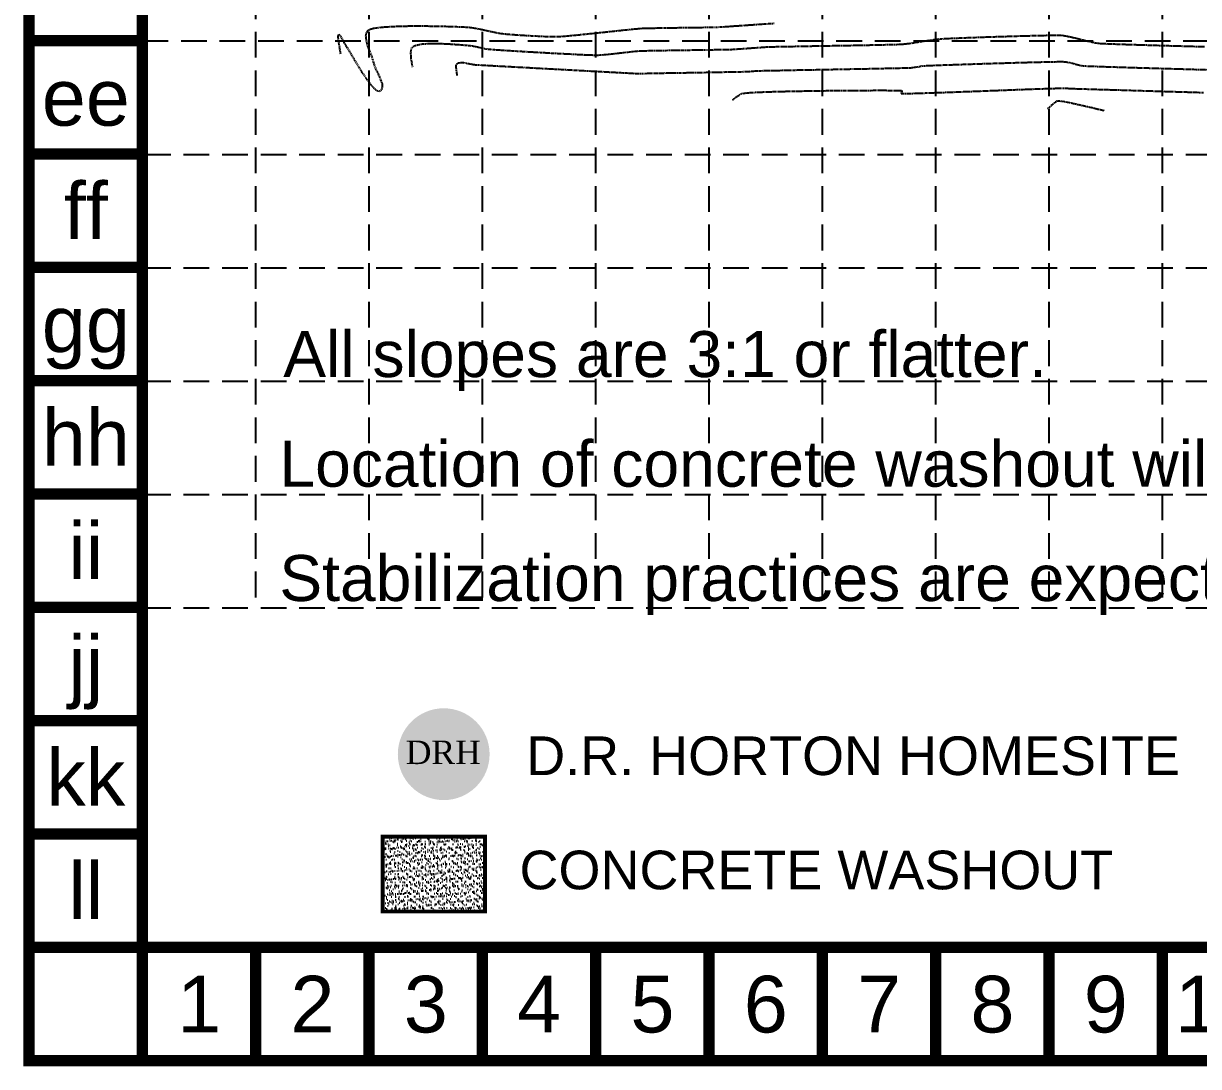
# Model space of a CAD drawing. Header units: inches. Extents: x 7994 to 10114, y 11164 to 12491.
# Drawn here: x 7994.1 to 8337, y 11164.2 to 11468.5 of the extents above; entities that cross this region are included whole.
import ezdxf
from ezdxf.enums import TextEntityAlignment as Align

# ---------------------------------------------------------------- set-up
doc = ezdxf.new("R2010")
doc.units = ezdxf.units.IN
doc.header["$MEASUREMENT"] = 0
doc.linetypes.add('HIDDEN', pattern=[0.375, 0.25, -0.125])
doc.linetypes.add('x4227topo$0$HIDDEN', pattern=[0.375, 0.25, -0.125])
for name, color, linetype in [('BASE', 7, 'Continuous'), ('CONTOURS', 43, 'x4227topo$0$HIDDEN'), ('GRID', 254, 'HIDDEN'), ('LEGEND', 7, 'Continuous'), ('MISC-6', 6, 'Continuous')]:
    doc.layers.add(name, color=color, linetype=linetype)
doc.layers.get('0').freeze()
doc.styles.add('DRHorton', font='dutcheb.ttf')
doc.styles.add("L200'", font='ARIAL.TTF', dxfattribs={"height": 0.001969})
doc.styles.get("Standard").update_dxf_attribs({"font": 'ARIAL.TTF'})

# ---------------------------------------------------------------- blocks, each defined once
blk = doc.blocks.new('DRHorton')
h = blk.add_hatch(color=1)
h.paths.add_polyline_path([(78.7, 25.78, 1), (40.43, 25.78, 1)])
h.paths.add_polyline_path([(42.33, 17.91), (76.5, 17.91), (76.5, 34.87), (42.33, 34.87)], flags=24)
at = {"layer": 'BASE', "color": 176, "style": 'DRHorton'}
blk.add_text('DRH', height=9.814, dxfattribs=at).set_placement((59.39, 21.64), align=Align.CENTER)

msp = doc.modelspace()

# ---------------------------------------------------------------- hatches: boundary and pattern name
at = {"layer": 'BASE'}
h = msp.add_hatch(dxfattribs=at)
h.set_pattern_fill('AR-SAND', color=30, scale=0.872333, style=0)
h.set_pattern_definition([(37.5, (8837.0841, 11144.0286), (-0.0549512, 1.6808323), [0, -1.3259464, 0, -1.4829664, 0, -1.4175414]), (7.5, (8837.084, 11144.0286), (1.543835, 2.4618516), [0, -0.7153132, 0, -1.1950965, 0, -0.457975]), (327.5, (8836.0111, 11144.0286), (2.7165693, 0.0049366), [0, -0.4361666, 0, -1.5701997, 0, -2.049983]), (317.5, (8836.011, 11144.0286), (2.622344, 0.7656255), [0, -0.2180833, 0, -1.0293531, 0, -1.1776498])])
h.paths.add_polyline_path([(8128.78, 11209.45), (8128.78, 11231.26), (8098.91, 11231.26), (8098.91, 11209.45)])

# ---------------------------------------------------------------- linework, layer by layer
at = {"layer": 'BASE', "const_width": 3.31}
for points in [[(7995.74, 11165.85), (10112.54, 11165.85), (10112.54, 12488.85), (7995.74, 12488.85)], [(8028.82, 11198.92), (10079.47, 11198.92), (10079.47, 12455.77), (8028.82, 12455.77)]]:
    msp.add_lwpolyline(points, close=True, dxfattribs=at)
for points in [[(8028.82, 11463.52), (7995.74, 11463.52)], [(8028.82, 11430.45), (7995.74, 11430.45)], [(8028.82, 11397.37), (7995.74, 11397.37)], [(8028.82, 11364.3), (7995.74, 11364.3)], [(8028.82, 11331.22), (7995.74, 11331.22)], [(8028.82, 11298.15), (7995.74, 11298.15)], [(8028.82, 11265.07), (7995.74, 11265.07)], [(8028.82, 11232), (7995.74, 11232)], [(8028.82, 11198.92), (7995.74, 11198.92)], [(8028.82, 11165.85), (8028.82, 11198.92)], [(8061.89, 11165.85), (8061.89, 11198.92)], [(8094.97, 11165.85), (8094.97, 11198.92)], [(8128.04, 11165.85), (8128.04, 11198.92)], [(8161.12, 11165.85), (8161.12, 11198.92)], [(8194.19, 11165.85), (8194.19, 11198.92)], [(8227.27, 11165.85), (8227.27, 11198.92)], [(8260.34, 11165.85), (8260.34, 11198.92)], [(8293.42, 11165.85), (8293.42, 11198.92)], [(8326.49, 11165.85), (8326.49, 11198.92)]]:
    msp.add_lwpolyline(points, dxfattribs=at)
at = {"layer": 'BASE', "color": 30, "const_width": 1.09}
msp.add_lwpolyline([(8098.91, 11209.45), (8128.78, 11209.45), (8128.78, 11231.26), (8098.91, 11231.26)], close=True, dxfattribs=at)
at = {"layer": 'CONTOURS', "color": 43}
for p, q in [((8099.49, 11467.54, 1236), (8101.6, 11467.67, 1236)), ((8101.6, 11467.67, 1236), (8103.92, 11467.76, 1236)), ((8103.92, 11467.76, 1236), (8106.38, 11467.81, 1236)), ((8106.38, 11467.81, 1236), (8108.92, 11467.83, 1236)), ((8108.92, 11467.83, 1236), (8111.48, 11467.82, 1236)), ((8111.48, 11467.82, 1236), (8113.98, 11467.79, 1236)), ((8113.98, 11467.79, 1236), (8116.35, 11467.74, 1236)), ((8116.35, 11467.74, 1236), (8118.54, 11467.69, 1236)), ((8118.54, 11467.69, 1236), (8120.47, 11467.62, 1236)), ((8198.53, 11467.61, 1236), (8199.89, 11467.7, 1236)), ((8199.89, 11467.7, 1236), (8201.45, 11467.81, 1236)), ((8201.45, 11467.81, 1236), (8203.16, 11467.92, 1236)), ((8203.16, 11467.92, 1236), (8204.95, 11468.05, 1236)), ((8204.95, 11468.05, 1236), (8206.77, 11468.18, 1236)), ((8206.77, 11468.18, 1236), (8208.56, 11468.3, 1236)), ((8208.56, 11468.3, 1236), (8210.26, 11468.42, 1236)), ((8210.26, 11468.42, 1236), (8211.82, 11468.52, 1236)), ((8211.82, 11468.52, 1236), (8213.19, 11468.61, 1236)), ((8085.89, 11464.82, 1236), (8085.92, 11465.18, 1236)), ((8085.95, 11464.4, 1236), (8085.89, 11464.82, 1236)), ((8085.92, 11465.18, 1236), (8086.13, 11465.38, 1236)), ((8086, 11464.01, 1236), (8085.95, 11464.4, 1236)), ((8086.13, 11465.38, 1236), (8086.37, 11465.11, 1236)), ((8086.37, 11465.11, 1236), (8086.89, 11464.3, 1236)), ((8086.89, 11464.3, 1236), (8087.62, 11463.06, 1236)), ((8094.05, 11464.76, 1236), (8094.16, 11465.7, 1236)), ((8094.16, 11463.7, 1236), (8094.05, 11464.76, 1236)), ((8094.16, 11465.7, 1236), (8094.56, 11466.48, 1236)), ((8094.56, 11466.48, 1236), (8095.14, 11466.84, 1236)), ((8095.14, 11466.84, 1236), (8096.19, 11467.13, 1236)), ((8096.19, 11467.13, 1236), (8097.67, 11467.36, 1236)), ((8097.67, 11467.36, 1236), (8099.49, 11467.54, 1236)), ((8120.47, 11467.62, 1236), (8122.07, 11467.56, 1236)), ((8122.07, 11467.56, 1236), (8123.28, 11467.5, 1236)), ((8123.28, 11467.5, 1236), (8124.03, 11467.46, 1236)), ((8124.03, 11467.46, 1236), (8124.88, 11467.36, 1236)), ((8124.88, 11467.36, 1236), (8125.82, 11467.21, 1236)), ((8125.82, 11467.21, 1236), (8126.84, 11467.02, 1236)), ((8126.84, 11467.02, 1236), (8127.89, 11466.8, 1236)), ((8127.89, 11466.8, 1236), (8128.97, 11466.56, 1236)), ((8128.97, 11466.56, 1236), (8130.05, 11466.32, 1236)), ((8130.05, 11466.32, 1236), (8131.11, 11466.09, 1236)), ((8131.11, 11466.09, 1236), (8132.12, 11465.88, 1236)), ((8132.12, 11465.88, 1236), (8133.06, 11465.7, 1236)), ((8133.06, 11465.7, 1236), (8133.9, 11465.58, 1236)), ((8133.9, 11465.58, 1236), (8134.72, 11465.49, 1236)), ((8134.72, 11465.49, 1236), (8135.82, 11465.4, 1236)), ((8135.82, 11465.4, 1236), (8137.14, 11465.3, 1236)), ((8137.14, 11465.3, 1236), (8138.63, 11465.19, 1236)), ((8138.63, 11465.19, 1236), (8140.23, 11465.09, 1236)), ((8140.23, 11465.09, 1236), (8141.89, 11465, 1236)), ((8141.89, 11465, 1236), (8143.55, 11464.91, 1236)), ((8143.55, 11464.91, 1236), (8145.15, 11464.83, 1236)), ((8145.15, 11464.83, 1236), (8146.64, 11464.77, 1236)), ((8146.64, 11464.77, 1236), (8147.96, 11464.72, 1236)), ((8147.96, 11464.72, 1236), (8149.06, 11464.7, 1236)), ((8149.06, 11464.7, 1236), (8149.89, 11464.7, 1236)), ((8149.89, 11464.7, 1236), (8150.7, 11464.75, 1236)), ((8150.7, 11464.75, 1236), (8151.94, 11464.85, 1236)), ((8151.94, 11464.85, 1236), (8153.54, 11464.99, 1236)), ((8153.54, 11464.99, 1236), (8155.43, 11465.18, 1236)), ((8155.43, 11465.18, 1236), (8157.53, 11465.39, 1236)), ((8157.53, 11465.39, 1236), (8159.78, 11465.63, 1236)), ((8159.78, 11465.63, 1236), (8162.1, 11465.87, 1236)), ((8162.1, 11465.87, 1236), (8164.42, 11466.12, 1236)), ((8164.42, 11466.12, 1236), (8166.67, 11466.36, 1236)), ((8166.67, 11466.36, 1236), (8168.77, 11466.58, 1236)), ((8168.77, 11466.58, 1236), (8170.66, 11466.78, 1236)), ((8170.66, 11466.78, 1236), (8172.26, 11466.94, 1236)), ((8172.26, 11466.94, 1236), (8173.5, 11467.05, 1236)), ((8173.5, 11467.05, 1236), (8174.31, 11467.12, 1236)), ((8174.31, 11467.12, 1236), (8175.09, 11467.15, 1236)), ((8175.09, 11467.15, 1236), (8176.25, 11467.18, 1236)), ((8176.25, 11467.18, 1236), (8177.72, 11467.21, 1236)), ((8177.72, 11467.21, 1236), (8179.43, 11467.24, 1236)), ((8179.43, 11467.24, 1236), (8181.34, 11467.27, 1236)), ((8181.34, 11467.27, 1236), (8183.37, 11467.3, 1236)), ((8183.37, 11467.3, 1236), (8185.47, 11467.33, 1236)), ((8185.47, 11467.33, 1236), (8187.57, 11467.35, 1236)), ((8187.57, 11467.35, 1236), (8189.6, 11467.38, 1236)), ((8189.6, 11467.38, 1236), (8191.51, 11467.41, 1236)), ((8191.51, 11467.41, 1236), (8193.22, 11467.43, 1236)), ((8193.22, 11467.43, 1236), (8194.69, 11467.46, 1236)), ((8194.69, 11467.46, 1236), (8195.85, 11467.48, 1236)), ((8195.85, 11467.48, 1236), (8196.63, 11467.5, 1236)), ((8196.63, 11467.5, 1236), (8197.42, 11467.55, 1236)), ((8197.42, 11467.55, 1236), (8198.53, 11467.61, 1236)), ((8263.62, 11464.17, 1235), (8265.31, 11464.24, 1235)), ((8265.31, 11464.24, 1235), (8267.37, 11464.33, 1235)), ((8267.37, 11464.33, 1235), (8269.72, 11464.42, 1235)), ((8269.72, 11464.42, 1235), (8272.32, 11464.51, 1235)), ((8272.32, 11464.51, 1235), (8275.08, 11464.61, 1235)), ((8275.08, 11464.61, 1235), (8277.95, 11464.7, 1235)), ((8277.95, 11464.7, 1235), (8280.84, 11464.79, 1235)), ((8280.84, 11464.79, 1235), (8283.71, 11464.88, 1235)), ((8283.71, 11464.88, 1235), (8286.47, 11464.95, 1235)), ((8286.47, 11464.95, 1235), (8289.06, 11465.02, 1235)), ((8289.06, 11465.02, 1235), (8291.42, 11465.07, 1235)), ((8291.42, 11465.07, 1235), (8293.48, 11465.11, 1235)), ((8293.48, 11465.11, 1235), (8295.16, 11465.12, 1235)), ((8295.16, 11465.12, 1235), (8296.41, 11465.12, 1235)), ((8296.41, 11465.12, 1235), (8297.16, 11465.09, 1235)), ((8297.16, 11465.09, 1235), (8298.03, 11464.97, 1235)), ((8298.03, 11464.97, 1235), (8299.03, 11464.78, 1235)), ((8299.03, 11464.78, 1235), (8300.12, 11464.54, 1235)), ((8300.12, 11464.54, 1235), (8301.28, 11464.27, 1235)), ((8301.28, 11464.27, 1235), (8302.47, 11463.97, 1235)), ((8086.07, 11463.57, 1236), (8086, 11464.01, 1236)), ((8086.25, 11462.36, 1236), (8086.07, 11463.57, 1236)), ((8086.55, 11460.43, 1236), (8086.25, 11462.36, 1236)), ((8087.62, 11463.06, 1236), (8088.54, 11461.49, 1236)), ((8088.54, 11461.49, 1236), (8089.59, 11459.68, 1236)), ((8094.44, 11462.57, 1236), (8094.16, 11463.7, 1236)), ((8094.83, 11461.39, 1236), (8094.44, 11462.57, 1236)), ((8095.27, 11460.22, 1236), (8094.83, 11461.39, 1236)), ((8107.16, 11459.73, 1235), (8107.23, 11460.86, 1235)), ((8107.23, 11460.86, 1235), (8107.5, 11461.58, 1235)), ((8107.5, 11461.58, 1235), (8108.14, 11462.03, 1235)), ((8108.14, 11462.03, 1235), (8109.18, 11462.35, 1235)), ((8109.18, 11462.35, 1235), (8110.54, 11462.56, 1235)), ((8110.54, 11462.56, 1235), (8112.14, 11462.68, 1235)), ((8112.14, 11462.68, 1235), (8113.9, 11462.71, 1235)), ((8113.9, 11462.71, 1235), (8115.74, 11462.69, 1235)), ((8115.74, 11462.69, 1235), (8117.59, 11462.62, 1235)), ((8117.59, 11462.62, 1235), (8119.37, 11462.51, 1235)), ((8119.37, 11462.51, 1235), (8120.99, 11462.4, 1235)), ((8120.99, 11462.4, 1235), (8122.38, 11462.28, 1235)), ((8122.38, 11462.28, 1235), (8123.46, 11462.19, 1235)), ((8123.46, 11462.19, 1235), (8124.16, 11462.13, 1235)), ((8124.16, 11462.13, 1235), (8124.96, 11462.04, 1235)), ((8124.96, 11462.04, 1235), (8125.76, 11461.89, 1235)), ((8125.76, 11461.89, 1235), (8126.55, 11461.72, 1235)), ((8126.55, 11461.72, 1235), (8127.34, 11461.53, 1235)), ((8127.34, 11461.53, 1235), (8128.14, 11461.35, 1235)), ((8128.14, 11461.35, 1235), (8128.93, 11461.19, 1235)), ((8128.93, 11461.19, 1235), (8129.74, 11461.06, 1235)), ((8129.74, 11461.06, 1235), (8130.37, 11461.01, 1235)), ((8130.37, 11461.01, 1235), (8131.53, 11460.92, 1235)), ((8131.53, 11460.92, 1235), (8133.14, 11460.81, 1235)), ((8133.14, 11460.81, 1235), (8135.12, 11460.69, 1235)), ((8186.05, 11460.77, 1235), (8188.46, 11460.8, 1235)), ((8188.46, 11460.8, 1235), (8190.85, 11460.84, 1235)), ((8190.85, 11460.84, 1235), (8193.13, 11460.87, 1235)), ((8193.13, 11460.87, 1235), (8195.25, 11460.9, 1235)), ((8195.25, 11460.9, 1235), (8197.13, 11460.93, 1235)), ((8197.13, 11460.93, 1235), (8198.71, 11460.95, 1235)), ((8198.71, 11460.95, 1235), (8199.92, 11460.98, 1235)), ((8199.92, 11460.98, 1235), (8200.69, 11461, 1235)), ((8200.69, 11461, 1235), (8201.58, 11461.05, 1235)), ((8201.58, 11461.05, 1235), (8202.61, 11461.11, 1235)), ((8202.61, 11461.11, 1235), (8203.75, 11461.19, 1235)), ((8203.75, 11461.19, 1235), (8204.96, 11461.27, 1235)), ((8204.96, 11461.27, 1235), (8206.21, 11461.37, 1235)), ((8206.21, 11461.37, 1235), (8207.46, 11461.46, 1235)), ((8207.46, 11461.46, 1235), (8208.68, 11461.54, 1235)), ((8208.68, 11461.54, 1235), (8209.82, 11461.62, 1235)), ((8209.82, 11461.62, 1235), (8210.85, 11461.69, 1235)), ((8210.85, 11461.69, 1235), (8211.73, 11461.73, 1235)), ((8211.73, 11461.73, 1235), (8212.45, 11461.75, 1235)), ((8212.45, 11461.75, 1235), (8213.68, 11461.78, 1235)), ((8213.68, 11461.78, 1235), (8215.36, 11461.81, 1235)), ((8215.36, 11461.81, 1235), (8217.42, 11461.85, 1235)), ((8217.42, 11461.85, 1235), (8219.79, 11461.89, 1235)), ((8219.79, 11461.89, 1235), (8222.42, 11461.94, 1235)), ((8222.42, 11461.94, 1235), (8225.25, 11461.99, 1235)), ((8225.25, 11461.99, 1235), (8228.19, 11462.04, 1235)), ((8228.19, 11462.04, 1235), (8231.21, 11462.09, 1235)), ((8231.21, 11462.09, 1235), (8234.22, 11462.14, 1235)), ((8234.22, 11462.14, 1235), (8237.17, 11462.19, 1235)), ((8237.17, 11462.19, 1235), (8239.99, 11462.24, 1235)), ((8239.99, 11462.24, 1235), (8242.62, 11462.3, 1235)), ((8242.62, 11462.3, 1235), (8245, 11462.35, 1235)), ((8245, 11462.35, 1235), (8247.05, 11462.39, 1235)), ((8247.05, 11462.39, 1235), (8248.73, 11462.44, 1235)), ((8248.73, 11462.44, 1235), (8249.96, 11462.48, 1235)), ((8249.96, 11462.48, 1235), (8250.68, 11462.52, 1235)), ((8250.68, 11462.52, 1235), (8251.56, 11462.61, 1235)), ((8251.56, 11462.61, 1235), (8252.58, 11462.74, 1235)), ((8252.58, 11462.74, 1235), (8253.71, 11462.9, 1235)), ((8253.71, 11462.9, 1235), (8254.92, 11463.09, 1235)), ((8254.92, 11463.09, 1235), (8256.15, 11463.28, 1235)), ((8256.15, 11463.28, 1235), (8257.39, 11463.48, 1235)), ((8257.39, 11463.48, 1235), (8258.6, 11463.67, 1235)), ((8258.6, 11463.67, 1235), (8259.73, 11463.83, 1235)), ((8259.73, 11463.83, 1235), (8260.75, 11463.97, 1235)), ((8260.75, 11463.97, 1235), (8261.63, 11464.06, 1235)), ((8261.63, 11464.06, 1235), (8262.38, 11464.11, 1235)), ((8262.38, 11464.11, 1235), (8263.62, 11464.17, 1235)), ((8302.47, 11463.97, 1235), (8303.66, 11463.67, 1235)), ((8303.66, 11463.67, 1235), (8304.82, 11463.38, 1235)), ((8304.82, 11463.38, 1235), (8305.91, 11463.13, 1235)), ((8305.91, 11463.13, 1235), (8306.91, 11462.93, 1235)), ((8306.91, 11462.93, 1235), (8307.78, 11462.79, 1235)), ((8307.78, 11462.79, 1235), (8308.46, 11462.74, 1235)), ((8308.46, 11462.74, 1235), (8309.76, 11462.68, 1235)), ((8309.76, 11462.68, 1235), (8311.61, 11462.6, 1235)), ((8311.61, 11462.6, 1235), (8313.95, 11462.52, 1235)), ((8313.95, 11462.52, 1235), (8316.71, 11462.43, 1235)), ((8316.71, 11462.43, 1235), (8319.85, 11462.33, 1235)), ((8319.85, 11462.33, 1235), (8323.28, 11462.23, 1235)), ((8323.28, 11462.23, 1235), (8326.97, 11462.12, 1235)), ((8326.97, 11462.12, 1235), (8330.83, 11462.01, 1235)), ((8330.83, 11462.01, 1235), (8334.82, 11461.9, 1235)), ((8334.82, 11461.9, 1235), (8338.87, 11461.78, 1235)), ((8086.66, 11459.72, 1236), (8086.55, 11460.43, 1236)), ((8089.59, 11459.68, 1236), (8090.75, 11457.73, 1236)), ((8090.75, 11457.73, 1236), (8091.96, 11455.76, 1236)), ((8095.71, 11459.08, 1236), (8095.27, 11460.22, 1236)), ((8096.08, 11458.03, 1236), (8095.71, 11459.08, 1236)), ((8096.34, 11457.08, 1236), (8096.08, 11458.03, 1236)), ((8107.28, 11458.26, 1235), (8107.16, 11459.73, 1235)), ((8107.54, 11456.52, 1235), (8107.28, 11458.26, 1235)), ((8135.12, 11460.69, 1235), (8137.41, 11460.55, 1235)), ((8137.41, 11460.55, 1235), (8139.92, 11460.4, 1235)), ((8139.92, 11460.4, 1235), (8142.59, 11460.24, 1235)), ((8142.59, 11460.24, 1235), (8145.35, 11460.09, 1235)), ((8145.35, 11460.09, 1235), (8148.11, 11459.93, 1235)), ((8148.11, 11459.93, 1235), (8150.81, 11459.79, 1235)), ((8150.81, 11459.79, 1235), (8153.37, 11459.66, 1235)), ((8153.37, 11459.66, 1235), (8155.72, 11459.54, 1235)), ((8155.72, 11459.54, 1235), (8157.78, 11459.44, 1235)), ((8157.78, 11459.44, 1235), (8159.49, 11459.37, 1235)), ((8159.49, 11459.37, 1235), (8160.77, 11459.33, 1235)), ((8160.77, 11459.33, 1235), (8161.55, 11459.32, 1235)), ((8161.55, 11459.32, 1235), (8162.47, 11459.37, 1235)), ((8162.47, 11459.37, 1235), (8163.59, 11459.46, 1235)), ((8163.59, 11459.46, 1235), (8164.87, 11459.58, 1235)), ((8164.87, 11459.58, 1235), (8166.25, 11459.73, 1235)), ((8166.25, 11459.73, 1235), (8167.68, 11459.89, 1235)), ((8167.68, 11459.89, 1235), (8169.12, 11460.06, 1235)), ((8169.12, 11460.06, 1235), (8170.5, 11460.22, 1235)), ((8170.5, 11460.22, 1235), (8171.78, 11460.36, 1235)), ((8171.78, 11460.36, 1235), (8172.9, 11460.47, 1235)), ((8172.9, 11460.47, 1235), (8173.82, 11460.54, 1235)), ((8173.82, 11460.54, 1235), (8174.59, 11460.57, 1235)), ((8174.59, 11460.57, 1235), (8175.8, 11460.6, 1235)), ((8175.8, 11460.6, 1235), (8177.38, 11460.63, 1235)), ((8177.38, 11460.63, 1235), (8179.26, 11460.67, 1235)), ((8179.26, 11460.67, 1235), (8181.38, 11460.7, 1235)), ((8181.38, 11460.7, 1235), (8183.66, 11460.74, 1235)), ((8183.66, 11460.74, 1235), (8186.05, 11460.77, 1235)), ((8292.12, 11457.33, 1234), (8294.28, 11457.38, 1234)), ((8294.28, 11457.38, 1234), (8296.01, 11457.41, 1234)), ((8296.01, 11457.41, 1234), (8297.23, 11457.42, 1234)), ((8297.23, 11457.42, 1234), (8297.86, 11457.4, 1234)), ((8297.86, 11457.4, 1234), (8298.67, 11457.29, 1234)), ((8091.96, 11455.76, 1236), (8093.18, 11453.85, 1236)), ((8096.61, 11456.15, 1236), (8096.34, 11457.08, 1236)), ((8097.05, 11455.11, 1236), (8096.61, 11456.15, 1236)), ((8097.56, 11454.02, 1236), (8097.05, 11455.11, 1236)), ((8098.08, 11452.92, 1236), (8097.56, 11454.02, 1236)), ((8107.68, 11455.78, 1235), (8107.54, 11456.52, 1235)), ((8120.37, 11456.18, 1234), (8120.44, 11456.67, 1234)), ((8120.44, 11455.13, 1234), (8120.37, 11456.18, 1234)), ((8120.44, 11456.67, 1234), (8120.97, 11457.03, 1234)), ((8120.65, 11453.59, 1234), (8120.44, 11455.13, 1234)), ((8120.97, 11457.03, 1234), (8121.69, 11457.16, 1234)), ((8121.69, 11457.16, 1234), (8122.5, 11457.12, 1234)), ((8122.5, 11457.12, 1234), (8123.27, 11457, 1234)), ((8123.27, 11457, 1234), (8123.9, 11456.87, 1234)), ((8123.9, 11456.87, 1234), (8124.28, 11456.8, 1234)), ((8124.28, 11456.8, 1234), (8124.6, 11456.75, 1234)), ((8124.6, 11456.75, 1234), (8124.93, 11456.68, 1234)), ((8124.93, 11456.68, 1234), (8125.25, 11456.61, 1234)), ((8125.25, 11456.61, 1234), (8125.57, 11456.55, 1234)), ((8125.57, 11456.55, 1234), (8126.01, 11456.52, 1234)), ((8126.01, 11456.52, 1234), (8127.15, 11456.46, 1234)), ((8127.15, 11456.46, 1234), (8128.9, 11456.36, 1234)), ((8128.9, 11456.36, 1234), (8131.18, 11456.23, 1234)), ((8131.18, 11456.23, 1234), (8133.91, 11456.08, 1234)), ((8133.91, 11456.08, 1234), (8137, 11455.91, 1234)), ((8137, 11455.91, 1234), (8140.38, 11455.73, 1234)), ((8140.38, 11455.73, 1234), (8143.96, 11455.53, 1234)), ((8143.96, 11455.53, 1234), (8147.66, 11455.33, 1234)), ((8147.66, 11455.33, 1234), (8151.4, 11455.13, 1234)), ((8151.4, 11455.13, 1234), (8155.1, 11454.93, 1234)), ((8155.1, 11454.93, 1234), (8158.67, 11454.73, 1234)), ((8158.67, 11454.73, 1234), (8162.02, 11454.55, 1234)), ((8162.02, 11454.55, 1234), (8165.09, 11454.38, 1234)), ((8165.09, 11454.38, 1234), (8167.79, 11454.24, 1234)), ((8167.79, 11454.24, 1234), (8170.03, 11454.12, 1234)), ((8170.03, 11454.12, 1234), (8171.74, 11454.02, 1234)), ((8171.74, 11454.02, 1234), (8172.82, 11453.97, 1234)), ((8172.82, 11453.97, 1234), (8173.21, 11453.95, 1234)), ((8173.21, 11453.95, 1234), (8173.27, 11453.95, 1234)), ((8173.27, 11453.95, 1234), (8173.33, 11453.96, 1234)), ((8173.33, 11453.96, 1234), (8173.67, 11453.96, 1234)), ((8173.67, 11453.96, 1234), (8174.64, 11453.98, 1234)), ((8174.64, 11453.98, 1234), (8176.14, 11454, 1234)), ((8176.14, 11454, 1234), (8178.08, 11454.04, 1234)), ((8178.08, 11454.04, 1234), (8180.39, 11454.08, 1234)), ((8180.39, 11454.08, 1234), (8182.97, 11454.12, 1234)), ((8182.97, 11454.12, 1234), (8185.73, 11454.16, 1234)), ((8185.73, 11454.16, 1234), (8188.6, 11454.21, 1234)), ((8188.6, 11454.21, 1234), (8191.48, 11454.26, 1234)), ((8191.48, 11454.26, 1234), (8194.29, 11454.31, 1234)), ((8194.29, 11454.31, 1234), (8196.94, 11454.35, 1234)), ((8196.94, 11454.35, 1234), (8199.34, 11454.4, 1234)), ((8199.34, 11454.4, 1234), (8201.41, 11454.43, 1234)), ((8201.41, 11454.43, 1234), (8203.06, 11454.46, 1234)), ((8203.06, 11454.46, 1234), (8204.2, 11454.49, 1234)), ((8204.2, 11454.49, 1234), (8204.75, 11454.5, 1234)), ((8204.75, 11454.5, 1234), (8205.36, 11454.53, 1234)), ((8205.36, 11454.53, 1234), (8205.96, 11454.58, 1234)), ((8205.96, 11454.58, 1234), (8206.57, 11454.62, 1234)), ((8206.57, 11454.62, 1234), (8207.17, 11454.67, 1234)), ((8207.17, 11454.67, 1234), (8207.78, 11454.71, 1234)), ((8207.78, 11454.71, 1234), (8208.38, 11454.74, 1234)), ((8208.38, 11454.74, 1234), (8208.9, 11454.76, 1234)), ((8208.9, 11454.76, 1234), (8210.03, 11454.78, 1234)), ((8210.03, 11454.78, 1234), (8211.69, 11454.81, 1234)), ((8211.69, 11454.81, 1234), (8213.82, 11454.85, 1234)), ((8213.82, 11454.85, 1234), (8216.34, 11454.9, 1234)), ((8216.34, 11454.9, 1234), (8219.18, 11454.96, 1234)), ((8219.18, 11454.96, 1234), (8222.28, 11455.01, 1234)), ((8222.28, 11455.01, 1234), (8225.55, 11455.07, 1234)), ((8225.55, 11455.07, 1234), (8228.93, 11455.14, 1234)), ((8228.93, 11455.14, 1234), (8232.35, 11455.2, 1234)), ((8232.35, 11455.2, 1234), (8235.74, 11455.27, 1234)), ((8235.74, 11455.27, 1234), (8239.01, 11455.33, 1234)), ((8239.01, 11455.33, 1234), (8242.12, 11455.39, 1234)), ((8242.12, 11455.39, 1234), (8244.97, 11455.45, 1234)), ((8244.97, 11455.45, 1234), (8247.5, 11455.5, 1234)), ((8247.5, 11455.5, 1234), (8249.65, 11455.55, 1234)), ((8249.65, 11455.55, 1234), (8251.33, 11455.59, 1234)), ((8251.33, 11455.59, 1234), (8252.48, 11455.62, 1234)), ((8252.48, 11455.62, 1234), (8253.02, 11455.64, 1234)), ((8253.02, 11455.64, 1234), (8253.71, 11455.72, 1234)), ((8253.71, 11455.72, 1234), (8254.39, 11455.82, 1234)), ((8254.39, 11455.82, 1234), (8255.08, 11455.93, 1234)), ((8255.08, 11455.93, 1234), (8255.76, 11456.04, 1234)), ((8255.76, 11456.04, 1234), (8256.44, 11456.15, 1234)), ((8256.44, 11456.15, 1234), (8257.13, 11456.22, 1234)), ((8257.13, 11456.22, 1234), (8257.68, 11456.25, 1234)), ((8257.68, 11456.25, 1234), (8258.83, 11456.3, 1234)), ((8258.83, 11456.3, 1234), (8260.49, 11456.36, 1234)), ((8260.49, 11456.36, 1234), (8262.61, 11456.44, 1234)), ((8262.61, 11456.44, 1234), (8265.09, 11456.52, 1234)), ((8265.09, 11456.52, 1234), (8267.88, 11456.62, 1234)), ((8267.88, 11456.62, 1234), (8270.89, 11456.72, 1234)), ((8270.89, 11456.72, 1234), (8274.06, 11456.82, 1234)), ((8274.06, 11456.82, 1234), (8277.3, 11456.92, 1234)), ((8277.3, 11456.92, 1234), (8280.55, 11457.02, 1234)), ((8280.55, 11457.02, 1234), (8283.73, 11457.11, 1234)), ((8283.73, 11457.11, 1234), (8286.77, 11457.2, 1234)), ((8286.77, 11457.2, 1234), (8289.59, 11457.27, 1234)), ((8289.59, 11457.27, 1234), (8292.12, 11457.33, 1234)), ((8298.67, 11457.29, 1234), (8299.47, 11457.12, 1234)), ((8299.47, 11457.12, 1234), (8300.26, 11456.92, 1234)), ((8300.26, 11456.92, 1234), (8301.06, 11456.71, 1234)), ((8301.06, 11456.71, 1234), (8301.85, 11456.5, 1234)), ((8301.85, 11456.5, 1234), (8302.65, 11456.32, 1234)), ((8302.65, 11456.32, 1234), (8303.45, 11456.19, 1234)), ((8303.45, 11456.19, 1234), (8304.03, 11456.15, 1234)), ((8304.03, 11456.15, 1234), (8305.24, 11456.1, 1234)), ((8305.24, 11456.1, 1234), (8307.04, 11456.04, 1234)), ((8307.04, 11456.04, 1234), (8309.35, 11455.96, 1234)), ((8309.35, 11455.96, 1234), (8312.14, 11455.87, 1234)), ((8312.14, 11455.87, 1234), (8315.33, 11455.77, 1234)), ((8315.33, 11455.77, 1234), (8318.87, 11455.66, 1234)), ((8318.87, 11455.66, 1234), (8322.71, 11455.55, 1234)), ((8322.71, 11455.55, 1234), (8326.78, 11455.43, 1234)), ((8326.78, 11455.43, 1234), (8331.03, 11455.3, 1234)), ((8331.03, 11455.3, 1234), (8335.4, 11455.18, 1234)), ((8335.4, 11455.18, 1234), (8339.83, 11455.05, 1234)), ((8093.18, 11453.85, 1236), (8094.38, 11452.11, 1236)), ((8094.38, 11452.11, 1236), (8095.51, 11450.63, 1236)), ((8095.51, 11450.63, 1236), (8096.53, 11449.53, 1236)), ((8098.52, 11451.85, 1236), (8098.08, 11452.92, 1236)), ((8098.82, 11450.86, 1236), (8098.52, 11451.85, 1236)), ((8098.9, 11450, 1236), (8098.82, 11450.86, 1236)), ((8120.69, 11453.35, 1234), (8120.65, 11453.59, 1234)), ((8096.53, 11449.53, 1236), (8097.4, 11448.89, 1236)), ((8097.4, 11448.89, 1236), (8098.07, 11448.82, 1236)), ((8098.07, 11448.82, 1236), (8098.67, 11449.3, 1236)), ((8098.67, 11449.3, 1236), (8098.9, 11450, 1236)), ((8202, 11447, 1233), (8203.08, 11447.76, 1233)), ((8203.08, 11447.76, 1233), (8203.64, 11448.09, 1233)), ((8203.64, 11448.09, 1233), (8204.37, 11448.22, 1233)), ((8204.37, 11448.22, 1233), (8205.72, 11448.35, 1233)), ((8205.72, 11448.35, 1233), (8207.61, 11448.46, 1233)), ((8207.61, 11448.46, 1233), (8209.96, 11448.56, 1233)), ((8209.96, 11448.56, 1233), (8212.71, 11448.65, 1233)), ((8212.71, 11448.65, 1233), (8215.77, 11448.73, 1233)), ((8215.77, 11448.73, 1233), (8219.08, 11448.8, 1233)), ((8219.08, 11448.8, 1233), (8222.56, 11448.86, 1233)), ((8222.56, 11448.86, 1233), (8226.12, 11448.91, 1233)), ((8226.12, 11448.91, 1233), (8229.71, 11448.96, 1233)), ((8229.71, 11448.96, 1233), (8233.24, 11448.99, 1233)), ((8233.24, 11448.99, 1233), (8236.64, 11449.01, 1233)), ((8236.64, 11449.01, 1233), (8239.83, 11449.03, 1233)), ((8239.83, 11449.03, 1233), (8242.74, 11449.04, 1233)), ((8242.74, 11449.04, 1233), (8245.29, 11449.04, 1233)), ((8245.29, 11449.04, 1233), (8247.41, 11449.03, 1233)), ((8247.41, 11449.03, 1233), (8249.03, 11449.01, 1233)), ((8249.03, 11449.01, 1233), (8250.07, 11448.99, 1233)), ((8250.07, 11448.99, 1233), (8250.45, 11448.96, 1233)), ((8250.45, 11448.69, 1233), (8250.29, 11448.38, 1233)), ((8250.29, 11448.38, 1233), (8250.29, 11448.12, 1233)), ((8250.29, 11448.12, 1233), (8250.64, 11448.1, 1233)), ((8250.45, 11448.96, 1233), (8250.45, 11448.69, 1233)), ((8250.64, 11448.1, 1233), (8251.58, 11448.11, 1233)), ((8251.58, 11448.11, 1233), (8253.05, 11448.14, 1233)), ((8253.05, 11448.14, 1233), (8254.96, 11448.19, 1233)), ((8254.96, 11448.19, 1233), (8257.25, 11448.26, 1233)), ((8257.25, 11448.26, 1233), (8259.85, 11448.35, 1233)), ((8259.85, 11448.35, 1233), (8262.68, 11448.45, 1233)), ((8262.68, 11448.45, 1233), (8265.68, 11448.55, 1233)), ((8265.68, 11448.55, 1233), (8268.77, 11448.67, 1233)), ((8268.77, 11448.67, 1233), (8271.89, 11448.78, 1233)), ((8271.89, 11448.78, 1233), (8274.95, 11448.9, 1233)), ((8274.95, 11448.9, 1233), (8277.9, 11449.01, 1233)), ((8277.9, 11449.01, 1233), (8280.66, 11449.12, 1233)), ((8280.66, 11449.12, 1233), (8283.16, 11449.21, 1233)), ((8283.16, 11449.21, 1233), (8285.32, 11449.3, 1233)), ((8285.32, 11449.3, 1233), (8287.08, 11449.36, 1233)), ((8287.08, 11449.36, 1233), (8288.37, 11449.41, 1233)), ((8288.37, 11449.41, 1233), (8289.11, 11449.44, 1233)), ((8289.11, 11449.44, 1233), (8290.13, 11449.47, 1233)), ((8290.13, 11449.47, 1233), (8291.36, 11449.51, 1233)), ((8291.36, 11449.51, 1233), (8292.71, 11449.55, 1233)), ((8292.71, 11449.55, 1233), (8294.09, 11449.59, 1233)), ((8294.09, 11449.59, 1233), (8295.43, 11449.63, 1233)), ((8295.43, 11449.63, 1233), (8296.63, 11449.67, 1233)), ((8296.63, 11449.67, 1233), (8297.61, 11449.69, 1233)), ((8297.61, 11449.69, 1233), (8298.29, 11449.71, 1233)), ((8298.29, 11449.71, 1233), (8298.57, 11449.71, 1233)), ((8298.57, 11449.71, 1233), (8298.76, 11449.68, 1233)), ((8298.76, 11449.68, 1233), (8298.94, 11449.63, 1233)), ((8298.94, 11449.63, 1233), (8299.12, 11449.59, 1233)), ((8299.12, 11449.59, 1233), (8299.53, 11449.58, 1233)), ((8299.53, 11449.58, 1233), (8300.68, 11449.54, 1233)), ((8300.68, 11449.54, 1233), (8302.49, 11449.49, 1233)), ((8302.49, 11449.49, 1233), (8304.9, 11449.41, 1233)), ((8304.9, 11449.41, 1233), (8307.86, 11449.32, 1233)), ((8307.86, 11449.32, 1233), (8311.3, 11449.22, 1233)), ((8311.3, 11449.22, 1233), (8315.15, 11449.11, 1233)), ((8315.15, 11449.11, 1233), (8319.36, 11448.98, 1233)), ((8319.36, 11448.98, 1233), (8323.86, 11448.84, 1233)), ((8323.86, 11448.84, 1233), (8328.58, 11448.7, 1233)), ((8328.58, 11448.7, 1233), (8333.46, 11448.56, 1233)), ((8333.46, 11448.56, 1233), (8338.45, 11448.41, 1233)), ((8200.97, 11446.24, 1233), (8202, 11447, 1233)), ((8294.26, 11444.74, 1233), (8292.82, 11443.54, 1233)), ((8295.31, 11445.58, 1233), (8294.26, 11444.74, 1233)), ((8295.8, 11445.9, 1233), (8295.31, 11445.58, 1233)), ((8296.45, 11445.89, 1233), (8295.8, 11445.9, 1233)), ((8297.7, 11445.7, 1233), (8296.45, 11445.89, 1233)), ((8299.51, 11445.35, 1233), (8297.7, 11445.7, 1233)), ((8301.81, 11444.85, 1233), (8299.51, 11445.35, 1233)), ((8304.55, 11444.23, 1233), (8301.81, 11444.85, 1233)), ((8307.68, 11443.49, 1233), (8304.55, 11444.23, 1233)), ((8309.52, 11443.05, 1233), (8307.68, 11443.49, 1233))]:
    msp.add_line(p, q, dxfattribs=at)
at = {"layer": 'GRID', "color": 253, "linetype": 'HIDDEN', "ltscale": 30}
for p, q in [((8061.78, 12456.09), (8061.78, 11298)), ((8094.86, 12456.09), (8094.86, 11298)), ((8127.93, 12456.09), (8127.93, 11298)), ((8161.01, 12456.09), (8161.01, 11298)), ((8194.08, 12456.09), (8194.08, 11298)), ((8227.16, 12456.09), (8227.16, 11298)), ((8260.23, 12456.09), (8260.23, 11298)), ((8293.31, 12456.09), (8293.31, 11298)), ((8326.38, 12456.09), (8326.38, 11298)), ((8028.82, 11463.52), (10079.47, 11463.52)), ((8029.56, 11430.3), (10080.21, 11430.3)), ((8029.56, 11397.23), (10080.21, 11397.23)), ((8029.56, 11364.15), (10080.21, 11364.15)), ((8029.56, 11331.08), (10080.21, 11331.08)), ((8029.56, 11298), (10080.21, 11298))]:
    msp.add_line(p, q, dxfattribs=at)

# ---------------------------------------------------------------- block references
at = {"layer": 'MISC-6', "color": 5, "xscale": 0.7000000000007276, "yscale": 0.7000000000007276, "zscale": 0.7}
msp.add_blockref('DRHorton', (8075.04, 11237.28), dxfattribs=at)

# ---------------------------------------------------------------- texts
at = {"layer": 'BASE'}
for s, height, p in [('ee', 16.537, (8012.28, 11446.99)), ('ff', 16.537, (8012.28, 11413.91)), ('gg', 16.537, (8012.28, 11380.84)), ('hh', 16.537, (8012.28, 11347.76)), ('ii', 16.537, (8012.28, 11314.69)), ('jj', 16.537, (8012.28, 11281.61)), ('kk', 16.537, (8012.28, 11248.54)), ('ll', 16.537, (8012.28, 11215.46)), ('1', 16.54, (8045.36, 11182.39)), ('2', 16.54, (8078.43, 11182.39)), ('3', 16.54, (8111.51, 11182.39)), ('4', 16.54, (8144.58, 11182.39)), ('5', 16.54, (8177.66, 11182.39)), ('6', 16.54, (8210.73, 11182.39)), ('7', 16.54, (8243.81, 11182.39)), ('8', 16.54, (8276.88, 11182.39)), ('9', 16.54, (8309.96, 11182.39)), ('10', 16.537, (8343.03, 11182.39))]:
    msp.add_text(s, height=height, dxfattribs=at).set_placement(p, align=Align.MIDDLE_CENTER)
at = {"layer": 'BASE', "color": 7, "style": "L200'"}
for s, height, p in [('All slopes are 3:1 or flatter.', 13.4134, (8069.91, 11365.37)), ('Location of concrete washout will be determined in the field and will be reflected on this Site Map.', 13.4134, (8068.78, 11333.37)), ('Stabilization practices are expected to be used at all disturbed areas; DR Horton lots are the disturbed area.', 13.41338, (8068.76, 11300.02))]:
    msp.add_text(s, height=height, dxfattribs=at).set_placement(p)
at = {"layer": 'LEGEND', "style": "L200'"}
for s, p in [('D.R. HORTON HOMESITE', (8140.81, 11249.23)), ('CONCRETE WASHOUT', (8138.85, 11215.9))]:
    msp.add_text(s, height=11.2783, dxfattribs=at).set_placement(p)

doc.saveas('drawing.dxf')
